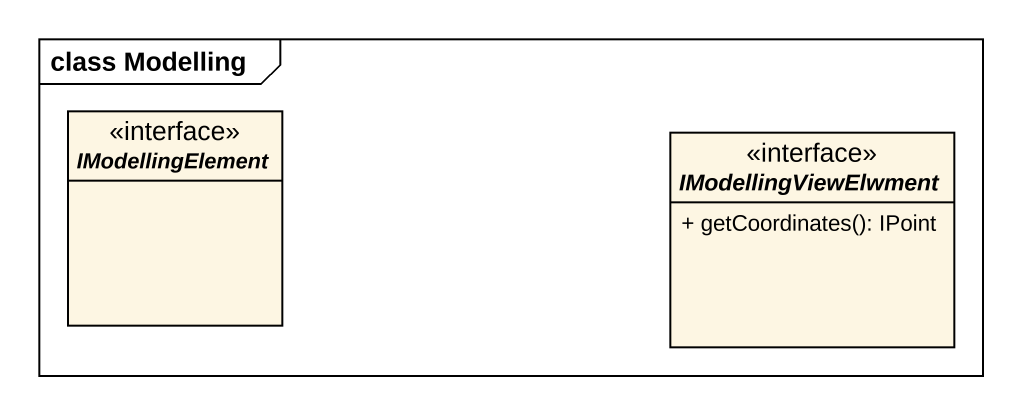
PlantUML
@startuml
mainframe class Modelling
hide circle
hide empty members
skinparam classAttributeIconSize 0
interface IModellingElement <<interface>>
interface IModellingViewElwment <<interface>> {
  + getCoordinates(): IPoint
}
@enduml
